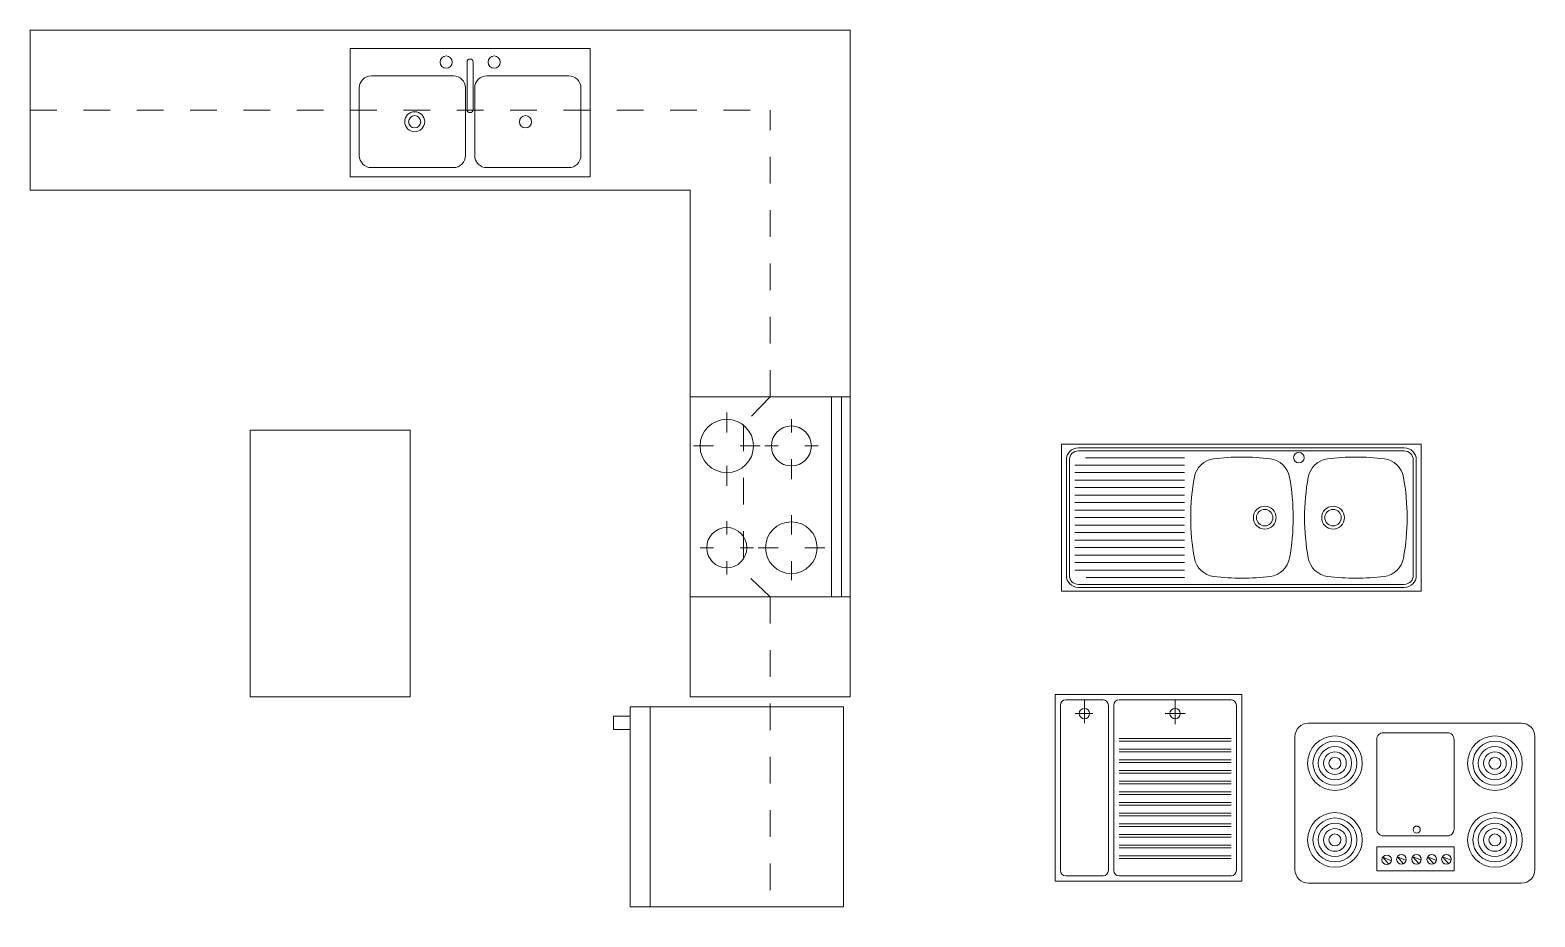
# Model space of a CAD drawing. Header units: millimetres. Extents: x -0.66 to 4.98, y 16.56 to 19.89.
import ezdxf

# ---------------------------------------------------------------- set-up
doc = ezdxf.new("R2010")
doc.units = ezdxf.units.MM
doc.header["$LTSCALE"] = 0.025
doc.header["$MEASUREMENT"] = 0
doc.linetypes.add('HOUSE D$0$HIDDEN2', pattern=[0.1875, 0.125, -0.0625])
doc.layers.add('www.dwgautocad.com', color=7, linetype='Continuous', lineweight=0)

# ---------------------------------------------------------------- blocks, each defined once
blk = doc.blocks.new('CL28-www.dwgautocad.com')
at = {"layer": 'www.dwgautocad.com'}
for p, q in [((-0.0947, -0.1167), (-0.1277, -0.1037)), ((-0.1277, -0.1037), (-0.1043, -0.1291)), ((-0.0398, -0.1154), (-0.0728, -0.1024)), ((-0.0728, -0.1024), (-0.0494, -0.1278)), ((0.0171, -0.1144), (-0.0159, -0.1014)), ((-0.0159, -0.1014), (0.0075, -0.1268)), ((0.0738, -0.1155), (0.0408, -0.1025)), ((0.0408, -0.1025), (0.0642, -0.1279)), ((0.1292, -0.1149), (0.0962, -0.1019)), ((0.0962, -0.1019), (0.1196, -0.1274))]:
    blk.add_line(p, q, dxfattribs=at)
for points in [[(-0.4566, -0.1509), (-0.4566, 0.3489, -0.414214), (-0.4066, 0.3989), (0.3931, 0.3989, -0.414214), (0.4431, 0.3489), (0.4431, -0.1509, -0.414214), (0.3931, -0.2009), (-0.4066, -0.2009, -0.414214)], [(-0.15, 0.0017), (-0.15, 0.3384, -0.414214), (-0.125, 0.3633), (0.115, 0.3633, -0.414214), (0.14, 0.3384), (0.14, 0.0017, -0.414214), (0.115, -0.0233), (-0.125, -0.0233, -0.414214)]]:
    blk.add_lwpolyline(points, format="xyb", close=True, dxfattribs=at)
blk.add_lwpolyline([(-0.15, -0.1543), (-0.15, -0.0649), (0.14, -0.0649), (0.14, -0.1543)], close=True, dxfattribs=at)
for centre, radius in [((-0.3066, 0.2489), 0.1025), ((0.2932, 0.2489), 0.1025), ((-0.3066, 0.2489), 0.0825), ((-0.3066, 0.2489), 0.0625), ((-0.3066, 0.2489), 0.0425), ((0.2932, 0.2489), 0.0825), ((0.2932, 0.2489), 0.0625), ((0.2932, 0.2489), 0.0425), ((-0.3066, 0.2489), 0.0225), ((0.2932, 0.2489), 0.0225), ((-0.3066, -0.0389), 0.1025), ((0.2932, -0.0389), 0.1025), ((-0.3066, -0.0389), 0.0825), ((-0.3066, -0.0389), 0.0625), ((-0.3066, -0.0389), 0.0425), ((0, 0), 0.0133), ((0.2932, -0.0389), 0.0825), ((0.2932, -0.0389), 0.0625), ((0.2932, -0.0389), 0.0425), ((-0.3066, -0.0389), 0.0225), ((0.2932, -0.0389), 0.0225), ((-0.1125, -0.1133), 0.018), ((-0.0574, -0.1116), 0.018), ((-0.0009, -0.1113), 0.018), ((0.0563, -0.1116), 0.018), ((0.1114, -0.1114), 0.018)]:
    blk.add_circle(centre, radius, dxfattribs=at)

msp = doc.modelspace()

# ---------------------------------------------------------------- linework, layer by layer
at = {"layer": 'www.dwgautocad.com'}
for p, q in [((-0.6617, 19.2854), (-0.6617, 19.8854)), ((-0.6617, 19.8854), (2.4133, 19.8854)), ((2.4133, 17.3854), (2.4133, 19.8854)), ((0.5383, 19.3354), (0.5383, 19.8169)), ((0.5383, 19.8169), (1.4383, 19.8169)), ((1.4383, 19.8169), (1.4383, 19.3354)), ((0.9768, 19.7655), (0.9768, 19.5876)), ((0.9997, 19.7655), (0.9997, 19.5876)), ((0.9254, 19.7141), (0.6183, 19.7141)), ((1.3582, 19.7141), (1.0511, 19.7141)), ((0.5725, 19.6684), (0.5725, 19.4155)), ((0.9711, 19.6684), (0.9711, 19.4155)), ((1.0054, 19.6684), (1.0054, 19.4155)), ((1.404, 19.4155), (1.404, 19.6684)), ((0.6183, 19.3697), (0.9254, 19.3697)), ((1.0511, 19.3697), (1.3582, 19.3697)), ((1.4383, 19.3354), (0.5383, 19.3354)), ((-0.6617, 19.2854), (1.8133, 19.2854)), ((1.8133, 17.3854), (1.8133, 19.2854)), ((1.8133, 18.5104), (2.4133, 18.5104)), ((1.8133, 18.5104), (2.3804, 18.5104)), ((1.8133, 17.7604), (1.8133, 18.5104)), ((2.3429, 18.5104), (2.3429, 17.7604)), ((2.3804, 18.5104), (2.3804, 17.7604)), ((1.9508, 18.3761), (1.9508, 18.4511)), ((2.1929, 18.3761), (2.1929, 18.4261)), ((0.1633, 17.3854), (0.1633, 18.3854)), ((0.7633, 18.3854), (0.1633, 18.3854)), ((0.7633, 17.3854), (0.7633, 18.3854)), ((1.9008, 18.3261), (1.8258, 18.3261)), ((2.0008, 18.3261), (2.0758, 18.3261)), ((2.1429, 18.3261), (2.0929, 18.3261)), ((2.2429, 18.3261), (2.2929, 18.3261)), ((4.555, 18.3329), (3.2057, 18.3329)), ((3.2057, 17.782), (3.2057, 18.3329)), ((4.4915, 18.3189), (3.2692, 18.3189)), ((4.4915, 18.3076), (3.2692, 18.3076)), ((4.555, 17.782), (4.555, 18.3329)), ((1.9508, 18.2511), (1.9508, 18.1761)), ((2.1929, 18.2761), (2.1929, 18.2011)), ((3.2243, 17.841), (3.2243, 18.2739)), ((3.2355, 17.841), (3.2355, 18.2739)), ((3.6678, 18.2542), (3.2563, 18.2542)), ((3.6678, 18.2823), (3.2966, 18.2823)), ((4.5252, 17.841), (4.5252, 18.2739)), ((4.5365, 17.841), (4.5365, 18.2739)), ((3.6678, 18.2261), (3.2563, 18.2261)), ((3.6678, 18.198), (3.2563, 18.198)), ((3.6678, 18.1699), (3.2563, 18.1699)), ((3.6678, 18.1418), (3.2563, 18.1418)), ((2.1929, 17.9948), (2.1929, 18.0666)), ((3.6678, 18.1137), (3.2563, 18.1137)), ((3.6678, 18.0856), (3.2563, 18.0856)), ((4.5252, 18.0574), (4.5252, 18.0905)), ((1.9508, 17.9948), (1.9508, 18.0448)), ((3.6678, 18.0574), (3.2563, 18.0574)), ((3.6678, 18.0293), (3.2563, 18.0293)), ((3.6678, 18.0012), (3.2563, 18.0012)), ((3.6678, 17.9731), (3.2563, 17.9731)), ((3.6678, 17.945), (3.2563, 17.945)), ((1.9008, 17.9448), (1.8508, 17.9448)), ((1.9508, 17.8948), (1.9508, 17.8448)), ((2.0008, 17.9448), (2.0508, 17.9448)), ((2.1429, 17.9448), (2.0679, 17.9448)), ((2.1929, 17.8948), (2.1929, 17.8229)), ((2.2429, 17.9448), (2.3179, 17.9448)), ((3.6678, 17.9169), (3.2563, 17.9169)), ((3.6678, 17.8888), (3.2563, 17.8888)), ((3.6678, 17.8607), (3.2563, 17.8607)), ((3.6678, 17.8326), (3.2989, 17.8326)), ((3.2057, 17.782), (4.555, 17.782)), ((3.2692, 17.8073), (4.4915, 17.8073)), ((3.2692, 17.796), (4.4915, 17.796)), ((1.8133, 17.7604), (2.4133, 17.7604)), ((2.3804, 17.7604), (1.8133, 17.7604)), ((0.1633, 17.3854), (0.7633, 17.3854)), ((1.8133, 17.3854), (2.4133, 17.3854)), ((3.8819, 17.3944), (3.1819, 17.3944)), ((3.1819, 17.3944), (3.1819, 16.6944)), ((3.8819, 16.6944), (3.8819, 17.3944)), ((1.5883, 17.3479), (1.7527, 17.3479)), ((1.5883, 16.5979), (1.5883, 17.3479)), ((1.6633, 16.5979), (1.6633, 17.3479)), ((1.6777, 17.3479), (1.7496, 17.3479)), ((2.3883, 17.3479), (1.7527, 17.3479)), ((2.3883, 16.5979), (2.3883, 17.3479)), ((3.2019, 17.3544), (3.2019, 16.7344)), ((3.3619, 17.3744), (3.2219, 17.3744)), ((3.2919, 17.3744), (3.2919, 17.2864)), ((3.3819, 17.3544), (3.3819, 16.7344)), ((3.4019, 17.3544), (3.4019, 16.7344)), ((3.8419, 17.3744), (3.4219, 17.3744)), ((3.6319, 17.3744), (3.6319, 17.2836)), ((3.8619, 16.7344), (3.8619, 17.3544)), ((1.5258, 17.2628), (1.5258, 17.3128)), ((1.5883, 17.3128), (1.5258, 17.3128)), ((3.3238, 17.3226), (3.2569, 17.3226)), ((3.6694, 17.3226), (3.5942, 17.3226)), ((1.5883, 17.2628), (1.5258, 17.2628)), ((3.4219, 17.2294), (3.8419, 17.2294)), ((3.4219, 17.2194), (3.8419, 17.2194)), ((3.4219, 17.1894), (3.8419, 17.1894)), ((3.4219, 17.1794), (3.8419, 17.1794)), ((3.4219, 17.1494), (3.8419, 17.1494)), ((3.4219, 17.1394), (3.8419, 17.1394)), ((3.4219, 17.1094), (3.8419, 17.1094)), ((3.4219, 17.0994), (3.8419, 17.0994)), ((3.4219, 17.0694), (3.8419, 17.0694)), ((3.4219, 17.0594), (3.8419, 17.0594)), ((3.4219, 17.0294), (3.8419, 17.0294)), ((3.4219, 17.0194), (3.8419, 17.0194)), ((3.4219, 16.9894), (3.8419, 16.9894)), ((3.4219, 16.9794), (3.8419, 16.9794)), ((3.4219, 16.9494), (3.8419, 16.9494)), ((3.4219, 16.9394), (3.8419, 16.9394)), ((3.4219, 16.9094), (3.8419, 16.9094)), ((3.4219, 16.8994), (3.8419, 16.8994)), ((3.4219, 16.8694), (3.8419, 16.8694)), ((3.4219, 16.8594), (3.8419, 16.8594)), ((3.4219, 16.8294), (3.8419, 16.8294)), ((3.4219, 16.8194), (3.8419, 16.8194)), ((3.4219, 16.7894), (3.8419, 16.7894)), ((3.4219, 16.7794), (3.8419, 16.7794)), ((3.2219, 16.7144), (3.3619, 16.7144)), ((3.4219, 16.7144), (3.8419, 16.7144)), ((3.1819, 16.6944), (3.8819, 16.6944)), ((1.7527, 16.5979), (1.5883, 16.5979)), ((1.7527, 16.5979), (2.3883, 16.5979))]:
    msp.add_line(p, q, dxfattribs=at)
at = {"layer": 'www.dwgautocad.com', "linetype": 'HOUSE D$0$HIDDEN2'}
for p, q in [((-0.6617, 19.5854), (2.1133, 19.5854)), ((2.1133, 18.5104), (2.1133, 19.5854)), ((2.1133, 18.5104), (2.0133, 18.4066)), ((2.0133, 18.4066), (2.0133, 17.8568)), ((2.1133, 17.7604), (2.0133, 17.8568)), ((2.1133, 17.7604), (2.1133, 16.5604))]:
    msp.add_line(p, q, dxfattribs=at)
at = {"layer": 'www.dwgautocad.com'}
for centre, radius in [((0.7804, 19.5419), 0.0375), ((4.0963, 18.2823), 0.0197), ((3.9681, 18.0574), 0.0427), ((3.9681, 18.0574), 0.0309), ((4.2244, 18.0574), 0.0427), ((4.2244, 18.0574), 0.0309), ((3.2919, 17.3226), 0.0195), ((3.6319, 17.3226), 0.0195)]:
    msp.add_circle(centre, radius, dxfattribs=at)
for centre, radius, start, end in [((0.8983, 19.7655), 0.0229, 0, 180), ((0.8983, 19.7655), 0.0229, 180, 0), ((0.9883, 19.7655), 0.0114, 0, 180), ((1.0783, 19.7655), 0.0229, 0, 180), ((1.0783, 19.7655), 0.0229, 180, 0), ((0.6183, 19.6684), 0.0457, 90, 180), ((0.9254, 19.6684), 0.0457, 0, 90), ((1.0511, 19.6684), 0.0457, 90, 180), ((1.3582, 19.6684), 0.0457, 0, 90), ((0.9883, 19.5876), 0.0114, 180, 0), ((0.7804, 19.5419), 0.0229, 0, 180), ((0.7804, 19.5419), 0.0229, 180, 0), ((1.1961, 19.5419), 0.0229, 0, 180), ((1.1961, 19.5419), 0.0229, 180, 0), ((0.6183, 19.4155), 0.0457, 180, 270), ((0.9254, 19.4155), 0.0457, 270, 0), ((1.0511, 19.4155), 0.0457, 180, 270), ((1.3582, 19.4155), 0.0457, 270, 0), ((1.9508, 18.3261), 0.1, 90, 270), ((1.9508, 18.3261), 0.1, 270, 90), ((2.1929, 18.3261), 0.075, 0, 180), ((2.1929, 18.3261), 0.075, 180, 0), ((3.2692, 18.2739), 0.045, 90, 180), ((3.2692, 18.2739), 0.0337, 90, 180), ((3.8826, 17.4413), 0.8433, 82.77, 97.23), ((4.3099, 17.4413), 0.8433, 82.77, 97.23), ((4.4915, 18.2739), 0.045, 0, 90), ((4.4915, 18.2739), 0.0337, 0, 90), ((3.7871, 18.1942), 0.0843, 97.23, 169.6188), ((3.9781, 18.1942), 0.0843, 10.3812, 82.77), ((4.2144, 18.1942), 0.0843, 97.23, 169.6188), ((4.4054, 18.1942), 0.0843, 10.3812, 82.77), ((4.5337, 18.0574), 0.8433, 169.6188, 190.3812), ((3.2316, 18.0574), 0.8433, 349.6188, 10.3812), ((4.9609, 18.0574), 0.8433, 169.6188, 190.3812), ((3.6589, 18.0574), 0.8433, 349.6188, 10.3812), ((1.9508, 17.9448), 0.0754, 90, 270), ((1.9508, 17.9448), 0.0754, 270, 90), ((2.1929, 17.9448), 0.0969, 90, 270), ((2.1929, 17.9448), 0.0969, 270, 90), ((3.7871, 17.9207), 0.0843, 190.3812, 262.77), ((3.9781, 17.9207), 0.0843, 277.23, 349.6188), ((4.2144, 17.9207), 0.0843, 190.3812, 262.77), ((4.4054, 17.9207), 0.0843, 277.23, 349.6188), ((3.2692, 17.841), 0.045, 180, 270), ((3.2692, 17.841), 0.0337, 180, 270), ((3.8826, 18.6736), 0.8433, 262.77, 277.23), ((4.3099, 18.6736), 0.8433, 262.77, 277.23), ((4.4915, 17.841), 0.0337, 270, 0), ((4.4915, 17.841), 0.045, 270, 0), ((3.2219, 17.3544), 0.02, 90, 180), ((3.2219, 17.3544), 0.02, 90, 180), ((3.3619, 17.3544), 0.02, 0, 90), ((3.4219, 17.3544), 0.02, 90, 180), ((3.8419, 17.3544), 0.02, 0, 90), ((3.2219, 16.7344), 0.02, 180, 270), ((3.3619, 16.7344), 0.02, 270, 0), ((3.4219, 16.7344), 0.02, 180, 270), ((3.4219, 16.7344), 0.02, 180, 270), ((3.8419, 16.7344), 0.02, 270, 0)]:
    msp.add_arc(centre, radius, start, end, dxfattribs=at)

# ---------------------------------------------------------------- block references
msp.add_blockref('CL28-www.dwgautocad.com', (4.5382, 16.8878), dxfattribs=at)

doc.saveas('drawing.dxf')
